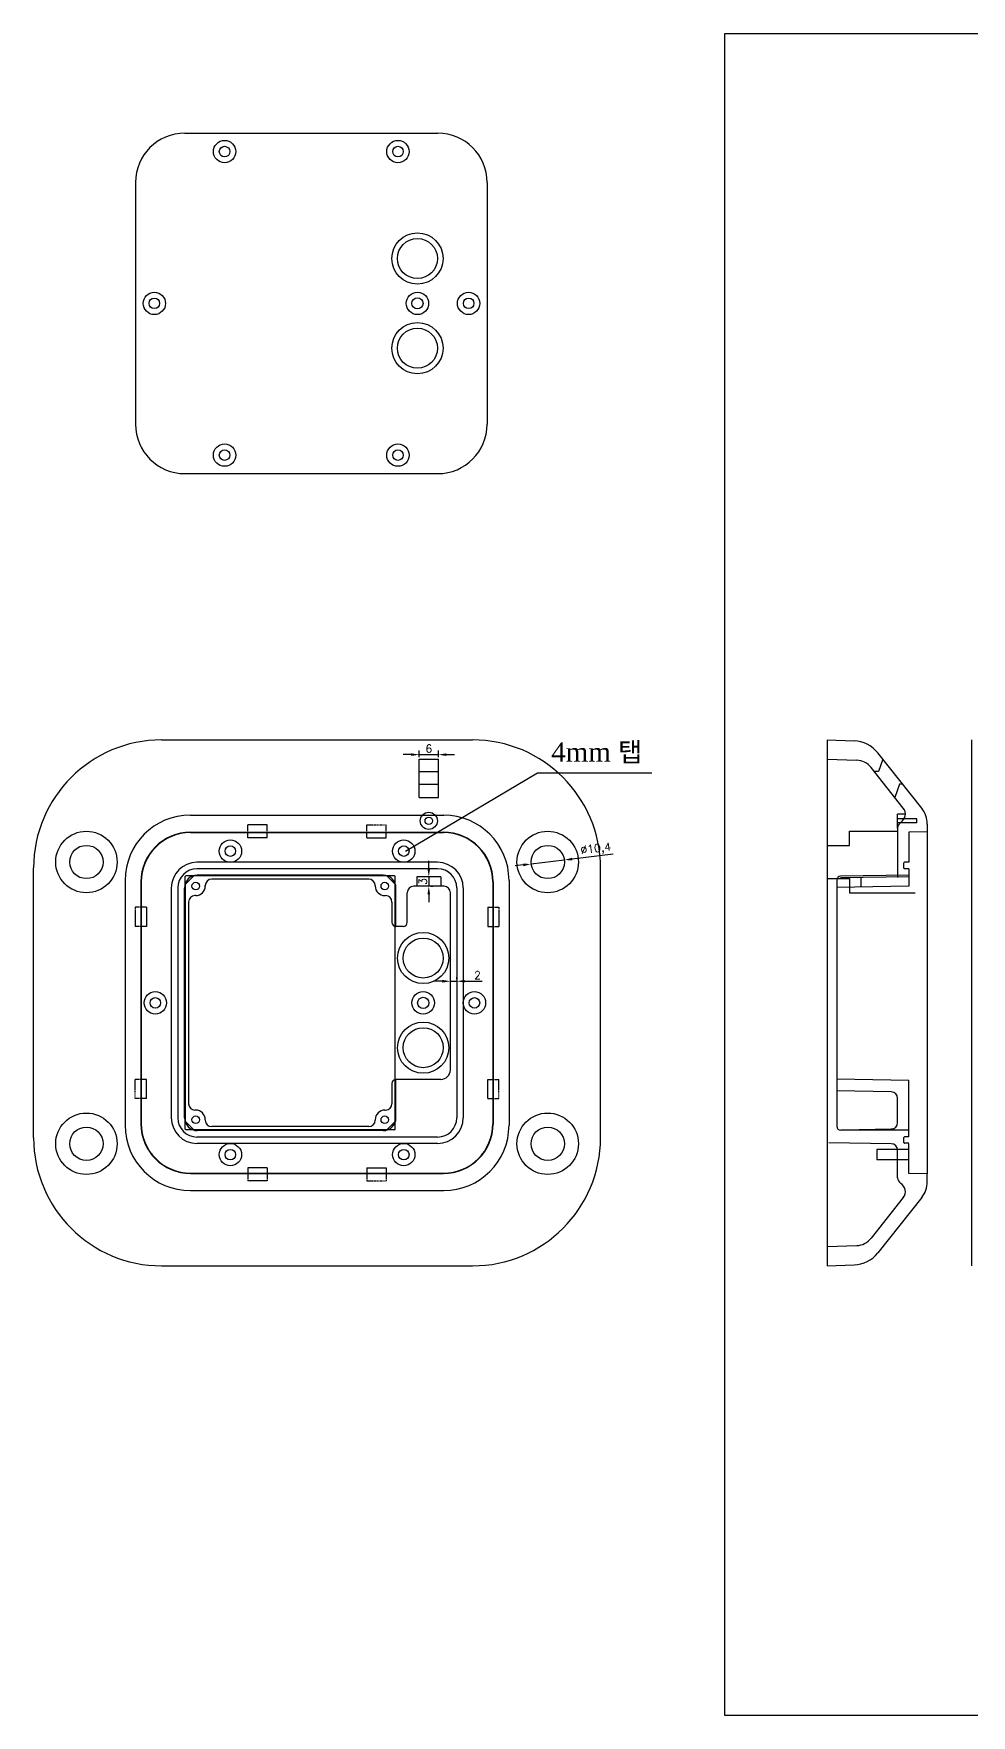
# Model space of a CAD drawing. Extents: x 160 to 1021, y 282 to 807.
# Drawn here: x 160 to 453, y 282 to 807 of the extents above; entities that cross this region are included whole.
import ezdxf

# ---------------------------------------------------------------- set-up
doc = ezdxf.new("R2010")
doc.units = 0
doc.layers.get('0').update_dxf_attribs({"linetype": 'CONTINUOUS'})
doc.layers.get('DEFPOINTS').update_dxf_attribs({"linetype": 'CONTINUOUS'})
doc.styles.get("Standard").update_dxf_attribs({"font": 'txt.shx', "bigfont": 'whgtxt.shx'})
doc.dimstyles.new('ISO-25', dxfattribs={"dimtxt": 2.5, "dimasz": 2.5, "dimexe": 1.25, "dimexo": 0.625, "dimtad": 1, "dimtxsty": 'STANDARD', "dimcen": 2.5, "dimazin": 3, "dimtfac": 1, "dimtmove": 0, "dimatfit": 3})

# ---------------------------------------------------------------- blocks, each defined once
blk = doc.blocks.new('*D15')
at = {"color": 0}
for p, q in [((287.37, 511.28), (284.87, 511.28)), ((289.87, 511.9), (289.87, 512.53)), ((289.87, 511.28), (291.87, 511.28)), ((291.87, 511.9), (291.87, 512.53)), ((294.37, 511.28), (299.79, 511.28))]:
    blk.add_line(p, q, dxfattribs=at)
for points in [[(287.37, 511.69), (287.37, 510.86), (289.87, 511.28)], [(294.37, 511.69), (294.37, 510.86), (291.87, 511.28)]]:
    blk.add_solid(points, dxfattribs=at)
at = {"layer": 'DEFPOINTS', "color": 0}
for p in [(289.87, 511.28), (291.87, 511.28), (291.87, 511.28)]:
    blk.add_point(p, dxfattribs=at)
at = {"color": 0, "insert": (298.33, 513.15), "char_height": 2.5, "attachment_point": 5}
blk.add_mtext('2', dxfattribs=at)
blk = doc.blocks.new('*D16')
at = {"color": 0}
for p, q in [((312.64, 547.6), (310.16, 547.3)), ((315.12, 547.9), (325.44, 549.15)), ((340.75, 550.99), (327.93, 549.45))]:
    blk.add_line(p, q, dxfattribs=at)
for points in [[(312.59, 548.01), (312.69, 547.19), (315.12, 547.9)], [(327.88, 549.86), (327.98, 549.03), (325.44, 549.15)]]:
    blk.add_solid(points, dxfattribs=at)
at = {"layer": 'DEFPOINTS', "color": 0}
for p in [(315.12, 547.9), (325.44, 549.15)]:
    blk.add_point(p, dxfattribs=at)
at = {"color": 0, "insert": (335.33, 552.44), "char_height": 2.5, "attachment_point": 5, "rotation": 6.8838}
blk.add_mtext('∅10,4', dxfattribs=at)
blk = doc.blocks.new('*D17')
at = {"color": 0}
for p, q in [((283.12, 546.43), (283.12, 548.93)), ((282.49, 543.93), (281.87, 543.93)), ((283.12, 543.93), (283.12, 540.93)), ((283.12, 538.43), (283.12, 535.93)), ((283.74, 540.93), (284.37, 540.93))]:
    blk.add_line(p, q, dxfattribs=at)
for points in [[(282.7, 546.43), (283.53, 546.43), (283.12, 543.93)], [(282.7, 538.43), (283.53, 538.43), (283.12, 540.93)]]:
    blk.add_solid(points, dxfattribs=at)
at = {"layer": 'DEFPOINTS', "color": 0}
for p in [(283.12, 543.93), (283.12, 540.93), (283.12, 540.93)]:
    blk.add_point(p, dxfattribs=at)
at = {"color": 0, "insert": (281.24, 542.43), "char_height": 2.5, "attachment_point": 5, "rotation": 90}
blk.add_mtext('3', dxfattribs=at)
blk = doc.blocks.new('*D18')
at = {"color": 0}
for p, q in [((280.12, 581.28), (280.12, 583.3)), ((286.12, 581.28), (286.12, 583.3)), ((277.62, 582.05), (275.12, 582.05)), ((280.12, 582.05), (286.12, 582.05)), ((288.62, 582.05), (291.12, 582.05))]:
    blk.add_line(p, q, dxfattribs=at)
for points in [[(277.62, 582.47), (277.62, 581.64), (280.12, 582.05)], [(288.62, 582.47), (288.62, 581.64), (286.12, 582.05)]]:
    blk.add_solid(points, dxfattribs=at)
at = {"layer": 'DEFPOINTS', "color": 0}
for p in [(280.12, 580.66), (286.12, 582.05), (286.12, 580.66)]:
    blk.add_point(p, dxfattribs=at)
at = {"color": 0, "insert": (283.12, 583.93), "char_height": 2.5, "attachment_point": 5}
blk.add_mtext('6', dxfattribs=at)

msp = doc.modelspace()

# ---------------------------------------------------------------- linework, layer by layer
at = {"color": 3}
for p, q in [((206.842, 776.182), (285.938, 776.182)), ((206.842, 776.182), (285.938, 776.182)), ((191.442, 760.782), (191.442, 685.242)), ((301.338, 760.782), (301.338, 685.242)), ((206.842, 669.842), (285.938, 669.842)), ((285.872, 548.424), (210.646, 548.424)), ((285.872, 546.424), (210.646, 546.424)), ((433.11, 548.424), (431.81, 548.424)), ((433.11, 546.424), (431.81, 546.424)), ((209.645, 544.169), (207.034, 541.57)), ((207.034, 467.477), (207.034, 541.57)), ((269.987, 544.169), (209.645, 544.169)), ((269.987, 544.169), (272.599, 541.57)), ((272.599, 467.477), (272.599, 541.57)), ((202.646, 540.424), (202.646, 468.624)), ((204.646, 540.424), (204.646, 468.624)), ((291.872, 540.424), (291.872, 468.624)), ((293.872, 540.424), (293.872, 468.624)), ((209.645, 464.879), (207.034, 467.477)), ((269.987, 464.879), (209.645, 464.879)), ((285.872, 462.624), (210.646, 462.624)), ((269.987, 464.879), (272.599, 467.477)), ((433.11, 462.674), (431.81, 462.674)), ((285.872, 460.624), (210.646, 460.624)), ((433.11, 460.674), (431.81, 460.674))]:
    msp.add_line(p, q, dxfattribs=at)
for p, q in [((199.606, 586.654), (296.782, 586.654)), ((407.61, 586.654), (407.61, 422.394)), ((407.61, 586.654), (416.011, 586.36)), ((452.698, 586.654), (452.698, 422.394)), ((407.61, 580.651), (416.847, 580.329)), ((431.426, 565.342), (421.338, 578.061)), ((437.178, 565.333), (423.497, 582.581)), ((275.784, 551.924), (317.14, 576.351)), ((317.14, 576.351), (352.847, 576.351)), ((208.646, 563.149), (287.784, 563.149)), ((208.646, 557.794), (287.742, 557.794)), ((429.66, 559.614), (429.61, 559.614)), ((438.91, 557.895), (433.11, 557.794)), ((433.11, 557.794), (433.11, 548.424)), ((438.91, 560.361), (438.91, 557.895)), ((438.91, 557.895), (438.91, 451.152)), ((159.606, 462.394), (159.606, 546.654)), ((336.782, 462.394), (336.782, 546.654)), ((431.61, 546.624), (431.61, 548.224)), ((433.11, 546.424), (433.11, 540.929)), ((188.204, 542.749), (188.204, 466.298)), ((193.146, 542.294), (193.146, 466.754)), ((268.86, 544.429), (210.772, 544.429)), ((213.266, 541.024), (213.266, 541.174)), ((213.266, 541.174), (213.266, 541.024)), ((213.266, 541.174), (213.266, 541.024)), ((264.366, 543.174), (215.266, 543.174)), ((266.366, 541.174), (266.366, 541.024)), ((303.242, 542.294), (303.242, 466.754)), ((308.184, 542.749), (308.184, 466.298)), ((410.61, 542.807), (410.61, 465.974)), ((433.11, 544.429), (411.838, 544.057)), ((433.11, 543.929), (411.838, 543.557)), ((206.772, 468.619), (206.772, 540.389)), ((208.016, 536.024), (208.016, 473.024)), ((210.266, 538.024), (210.016, 538.024)), ((269.366, 538.024), (269.616, 538.024)), ((271.616, 536.024), (271.616, 529.674)), ((272.86, 528.434), (272.86, 540.389)), ((276.36, 529.674), (276.36, 538.929)), ((289.872, 483.624), (289.872, 538.929)), ((433.11, 540.929), (410.61, 540.536)), ((191.347, 534.424), (191.347, 534.137)), ((191.647, 534.424), (191.347, 534.424)), ((191.347, 534.024), (191.347, 533.845)), ((191.347, 533.702), (191.347, 533.523)), ((191.347, 533.38), (191.347, 533.201)), ((191.347, 533.076), (191.347, 532.897)), ((191.347, 532.754), (191.347, 532.575)), ((191.347, 532.424), (191.347, 532.244)), ((191.347, 532.131), (191.347, 531.952)), ((191.347, 531.809), (191.347, 531.63)), ((191.347, 531.488), (191.347, 531.308)), ((191.347, 531.183), (191.347, 531.004)), ((191.347, 530.862), (191.347, 530.682)), ((191.347, 530.54), (191.347, 530.361)), ((191.987, 534.424), (191.794, 534.424)), ((192.303, 534.424), (192.111, 534.424)), ((192.607, 534.424), (192.414, 534.424)), ((194.846, 534.424), (192.846, 534.424)), ((194.846, 534.424), (194.846, 528.424)), ((301.542, 534.424), (301.542, 528.424)), ((301.542, 534.424), (303.542, 534.424)), ((303.781, 534.424), (303.974, 534.424)), ((304.085, 534.424), (304.277, 534.424)), ((304.401, 534.424), (304.593, 534.424)), ((304.741, 534.424), (305.04, 534.424)), ((305.04, 534.424), (305.04, 534.137)), ((305.04, 534.024), (305.04, 533.845)), ((305.04, 533.702), (305.04, 533.523)), ((305.04, 533.38), (305.04, 533.201)), ((305.04, 533.076), (305.04, 532.897)), ((305.04, 532.754), (305.04, 532.575)), ((305.04, 532.424), (305.04, 532.244)), ((305.04, 532.131), (305.04, 531.952)), ((305.04, 531.809), (305.04, 531.63)), ((305.04, 531.488), (305.04, 531.308)), ((305.04, 531.183), (305.04, 531.004)), ((305.04, 530.862), (305.04, 530.682)), ((305.04, 530.54), (305.04, 530.361)), ((191.347, 530.247), (191.347, 530.068)), ((191.347, 529.926), (191.347, 529.746)), ((191.347, 529.604), (191.347, 529.425)), ((191.347, 529.3), (191.347, 529.12)), ((191.347, 528.978), (191.347, 528.799)), ((191.347, 528.656), (191.347, 528.424)), ((191.647, 528.424), (191.347, 528.424)), ((191.987, 528.424), (191.794, 528.424)), ((192.303, 528.424), (192.111, 528.424)), ((192.607, 528.424), (192.414, 528.424)), ((194.846, 528.424), (192.846, 528.424)), ((275.11, 528.424), (272.866, 528.424)), ((301.542, 528.424), (303.542, 528.424)), ((303.781, 528.424), (303.974, 528.424)), ((304.085, 528.424), (304.277, 528.424)), ((304.401, 528.424), (304.593, 528.424)), ((304.741, 528.424), (305.04, 528.424)), ((305.04, 530.247), (305.04, 530.068)), ((305.04, 529.926), (305.04, 529.746)), ((305.04, 529.604), (305.04, 529.425)), ((305.04, 529.3), (305.04, 529.12)), ((305.04, 528.978), (305.04, 528.799)), ((305.04, 528.656), (305.04, 528.424)), ((191.347, 480.391), (191.347, 480.624)), ((191.647, 480.624), (191.347, 480.624)), ((191.347, 480.069), (191.347, 480.249)), ((191.347, 479.748), (191.347, 479.927)), ((191.347, 479.443), (191.347, 479.623)), ((191.347, 479.122), (191.347, 479.301)), ((191.347, 478.8), (191.347, 478.979)), ((191.347, 478.507), (191.347, 478.687)), ((191.347, 478.186), (191.347, 478.365)), ((191.347, 477.864), (191.347, 478.043)), ((191.987, 480.624), (191.794, 480.624)), ((192.303, 480.624), (192.111, 480.624)), ((192.607, 480.624), (192.414, 480.624)), ((194.846, 480.624), (192.846, 480.624)), ((194.846, 474.624), (194.846, 480.624)), ((271.616, 479.374), (271.616, 473.024)), ((272.86, 468.619), (272.86, 480.614)), ((286.872, 480.624), (272.866, 480.624)), ((301.542, 474.624), (301.542, 480.624)), ((301.542, 480.624), (303.542, 480.624)), ((303.781, 480.624), (303.974, 480.624)), ((304.085, 480.624), (304.277, 480.624)), ((304.401, 480.624), (304.593, 480.624)), ((304.741, 480.624), (305.04, 480.624)), ((305.04, 480.391), (305.04, 480.624)), ((305.04, 480.069), (305.04, 480.249)), ((305.04, 479.748), (305.04, 479.927)), ((305.04, 479.443), (305.04, 479.623)), ((305.04, 479.122), (305.04, 479.301)), ((305.04, 478.8), (305.04, 478.979)), ((305.04, 478.507), (305.04, 478.687)), ((305.04, 478.186), (305.04, 478.365)), ((305.04, 477.864), (305.04, 478.043)), ((433.11, 480.324), (410.61, 480.716)), ((433.11, 464.724), (433.11, 480.324)), ((191.347, 477.56), (191.347, 477.739)), ((191.347, 477.238), (191.347, 477.417)), ((191.347, 476.916), (191.347, 477.095)), ((191.347, 476.624), (191.347, 476.803)), ((191.347, 476.293), (191.347, 476.472)), ((191.347, 475.971), (191.347, 476.15)), ((191.347, 475.667), (191.347, 475.846)), ((191.347, 475.345), (191.347, 475.524)), ((191.347, 475.023), (191.347, 475.203)), ((191.347, 474.624), (191.347, 474.91)), ((191.647, 474.624), (191.347, 474.624)), ((191.987, 474.624), (191.794, 474.624)), ((192.303, 474.624), (192.111, 474.624)), ((192.607, 474.624), (192.414, 474.624)), ((194.846, 474.624), (192.846, 474.624)), ((301.542, 474.624), (303.542, 474.624)), ((303.781, 474.624), (303.974, 474.624)), ((304.085, 474.624), (304.277, 474.624)), ((304.401, 474.624), (304.593, 474.624)), ((304.741, 474.624), (305.04, 474.624)), ((305.04, 477.56), (305.04, 477.739)), ((305.04, 477.238), (305.04, 477.417)), ((305.04, 476.916), (305.04, 477.095)), ((305.04, 476.624), (305.04, 476.803)), ((305.04, 476.293), (305.04, 476.472)), ((305.04, 475.971), (305.04, 476.15)), ((305.04, 475.667), (305.04, 475.846)), ((305.04, 475.345), (305.04, 475.524)), ((305.04, 475.023), (305.04, 475.203)), ((305.04, 474.624), (305.04, 474.91)), ((210.266, 471.024), (210.016, 471.024)), ((213.266, 468.024), (213.266, 467.874)), ((266.366, 468.024), (266.366, 467.874)), ((269.366, 471.024), (269.616, 471.024)), ((268.86, 464.619), (210.772, 464.619)), ((264.366, 465.874), (215.266, 465.874)), ((433.11, 464.724), (411.86, 464.724)), ((431.61, 460.874), (431.61, 462.474)), ((433.11, 462.674), (433.11, 464.724)), ((433.11, 451.254), (433.11, 460.624)), ((208.646, 451.254), (287.742, 451.254)), ((438.91, 451.152), (433.11, 451.254)), ((438.91, 448.686), (438.91, 451.152)), ((208.646, 445.898), (287.784, 445.898)), ((431.426, 443.705), (421.338, 430.986)), ((437.178, 443.714), (423.497, 426.466)), ((407.61, 428.396), (416.847, 428.719)), ((199.606, 422.394), (296.782, 422.394)), ((407.61, 422.394), (416.011, 422.687))]:
    msp.add_line(p, q)
at = {"color": 2}
for p, q in [((280.116, 568.694), (280.116, 580.657)), ((280.116, 580.657), (286.116, 580.657)), ((286.116, 568.694), (286.116, 580.657)), ((425.022, 580.657), (423.617, 576.797)), ((280.116, 576.797), (286.116, 576.797)), ((280.116, 572.797), (286.116, 572.797)), ((423.617, 576.797), (422.341, 576.797)), ((430.262, 572.797), (428.768, 568.694)), ((431.257, 572.797), (430.262, 572.797)), ((280.116, 568.694), (286.116, 568.694)), ((432.076, 563.474), (429.61, 563.474)), ((429.61, 559.067), (429.61, 563.474)), ((435.61, 561.974), (429.61, 561.974)), ((435.61, 560.794), (429.61, 560.794)), ((435.61, 560.794), (435.61, 561.974)), ((286.872, 543.929), (279.36, 543.929)), ((279.36, 543.929), (279.36, 540.929)), ((286.872, 543.929), (286.872, 540.929)), ((418.11, 543.667), (418.11, 540.667)), ((287.872, 540.929), (278.36, 540.929))]:
    msp.add_line(p, q, dxfattribs=at)
at = {"color": 6}
for p, q in [((208.646, 557.694), (287.742, 557.694)), ((226.836, 560.092), (226.604, 560.092)), ((226.604, 559.857), (226.604, 560.092)), ((226.604, 559.517), (226.604, 559.709)), ((226.604, 559.201), (226.604, 559.393)), ((226.604, 558.897), (226.604, 559.09)), ((226.604, 558.544), (226.604, 558.737)), ((226.604, 558.24), (226.604, 558.433)), ((226.604, 556.094), (226.604, 558.094)), ((227.158, 560.092), (226.979, 560.092)), ((227.48, 560.092), (227.301, 560.092)), ((227.784, 560.092), (227.605, 560.092)), ((228.106, 560.092), (227.927, 560.092)), ((228.428, 560.092), (228.248, 560.092)), ((228.72, 560.092), (228.541, 560.092)), ((229.042, 560.092), (228.863, 560.092)), ((229.364, 560.092), (229.184, 560.092)), ((229.668, 560.092), (229.489, 560.092)), ((229.99, 560.092), (229.81, 560.092)), ((230.311, 560.092), (230.132, 560.092)), ((230.604, 560.092), (230.425, 560.092)), ((230.935, 560.092), (230.755, 560.092)), ((231.256, 560.092), (231.077, 560.092)), ((231.561, 560.092), (231.381, 560.092)), ((231.882, 560.092), (231.703, 560.092)), ((232.204, 560.092), (232.025, 560.092)), ((232.604, 560.092), (232.317, 560.092)), ((232.604, 559.857), (232.604, 560.092)), ((232.604, 559.517), (232.604, 559.709)), ((232.604, 559.201), (232.604, 559.393)), ((232.604, 558.897), (232.604, 559.09)), ((232.604, 558.544), (232.604, 558.737)), ((232.604, 558.24), (232.604, 558.433)), ((232.604, 556.094), (232.604, 558.094)), ((263.784, 560.092), (264.07, 560.092)), ((263.784, 559.853), (263.784, 560.092)), ((263.784, 559.512), (263.784, 559.705)), ((263.784, 559.196), (263.784, 559.389)), ((263.784, 558.893), (263.784, 559.085)), ((263.784, 558.54), (263.784, 558.732)), ((263.784, 558.236), (263.784, 558.429)), ((263.784, 556.094), (263.784, 558.094)), ((264.184, 560.092), (264.363, 560.092)), ((264.505, 560.092), (264.685, 560.092)), ((264.827, 560.092), (265.006, 560.092)), ((265.131, 560.092), (265.311, 560.092)), ((265.453, 560.092), (265.632, 560.092)), ((265.784, 560.092), (265.963, 560.092)), ((266.076, 560.092), (266.256, 560.092)), ((266.398, 560.092), (266.577, 560.092)), ((266.72, 560.092), (266.899, 560.092)), ((267.024, 560.092), (267.203, 560.092)), ((267.346, 560.092), (267.525, 560.092)), ((267.668, 560.092), (267.847, 560.092)), ((267.96, 560.092), (268.139, 560.092)), ((268.282, 560.092), (268.461, 560.092)), ((268.604, 560.092), (268.783, 560.092)), ((268.908, 560.092), (269.087, 560.092)), ((269.23, 560.092), (269.409, 560.092)), ((269.551, 560.092), (269.784, 560.092)), ((269.784, 559.857), (269.784, 560.092)), ((269.784, 559.517), (269.784, 559.709)), ((269.784, 559.201), (269.784, 559.393)), ((269.784, 558.897), (269.784, 559.09)), ((269.784, 558.544), (269.784, 558.737)), ((269.784, 558.24), (269.784, 558.433)), ((269.784, 556.094), (269.784, 558.094)), ((232.604, 556.094), (226.604, 556.094)), ((263.784, 556.094), (269.784, 556.094)), ((193.246, 542.294), (193.246, 466.754)), ((303.142, 542.294), (303.142, 466.754)), ((232.604, 452.954), (226.604, 452.954)), ((226.604, 452.954), (226.604, 450.954)), ((232.604, 452.954), (232.604, 450.954)), ((263.784, 452.954), (269.784, 452.954)), ((263.784, 452.954), (263.784, 450.954)), ((269.784, 452.954), (269.784, 450.954)), ((208.646, 451.354), (287.742, 451.354)), ((226.604, 450.807), (226.604, 450.614)), ((226.604, 450.503), (226.604, 450.311)), ((226.604, 450.15), (226.604, 449.957)), ((226.604, 449.847), (226.604, 449.654)), ((226.604, 449.53), (226.604, 449.338)), ((226.604, 449.19), (226.604, 448.955)), ((226.836, 448.955), (226.604, 448.955)), ((227.158, 448.955), (226.979, 448.955)), ((227.48, 448.955), (227.301, 448.955)), ((227.784, 448.955), (227.605, 448.955)), ((228.106, 448.955), (227.927, 448.955)), ((228.428, 448.955), (228.248, 448.955)), ((228.72, 448.955), (228.541, 448.955)), ((229.042, 448.955), (228.863, 448.955)), ((229.364, 448.955), (229.184, 448.955)), ((229.668, 448.955), (229.489, 448.955)), ((229.99, 448.955), (229.81, 448.955)), ((230.311, 448.955), (230.132, 448.955)), ((230.604, 448.955), (230.425, 448.955)), ((230.935, 448.955), (230.755, 448.955)), ((231.256, 448.955), (231.077, 448.955)), ((231.561, 448.955), (231.381, 448.955)), ((231.882, 448.955), (231.703, 448.955)), ((232.204, 448.955), (232.025, 448.955)), ((232.604, 448.955), (232.317, 448.955)), ((232.604, 450.807), (232.604, 450.614)), ((232.604, 450.503), (232.604, 450.311)), ((232.604, 450.15), (232.604, 449.957)), ((232.604, 449.847), (232.604, 449.654)), ((232.604, 449.53), (232.604, 449.338)), ((232.604, 449.19), (232.604, 448.955)), ((263.784, 450.811), (263.784, 450.618)), ((263.784, 450.508), (263.784, 450.315)), ((263.784, 450.154), (263.784, 449.962)), ((263.784, 449.851), (263.784, 449.658)), ((263.784, 449.535), (263.784, 449.342)), ((263.784, 449.194), (263.784, 448.955)), ((263.784, 448.955), (264.07, 448.955)), ((264.184, 448.955), (264.363, 448.955)), ((264.505, 448.955), (264.685, 448.955)), ((264.827, 448.955), (265.006, 448.955)), ((265.131, 448.955), (265.311, 448.955)), ((265.453, 448.955), (265.632, 448.955)), ((265.784, 448.955), (265.963, 448.955)), ((266.076, 448.955), (266.256, 448.955)), ((266.398, 448.955), (266.577, 448.955)), ((266.72, 448.955), (266.899, 448.955)), ((267.024, 448.955), (267.203, 448.955)), ((267.346, 448.955), (267.525, 448.955)), ((267.668, 448.955), (267.847, 448.955)), ((267.96, 448.955), (268.139, 448.955)), ((268.282, 448.955), (268.461, 448.955)), ((268.604, 448.955), (268.783, 448.955)), ((268.908, 448.955), (269.087, 448.955)), ((269.23, 448.955), (269.409, 448.955)), ((269.551, 448.955), (269.784, 448.955)), ((269.784, 450.807), (269.784, 450.614)), ((269.784, 450.503), (269.784, 450.311)), ((269.784, 450.15), (269.784, 449.957)), ((269.784, 449.847), (269.784, 449.654)), ((269.784, 449.53), (269.784, 449.338)), ((269.784, 449.19), (269.784, 448.955))]:
    msp.add_line(p, q, dxfattribs=at)
at = {"color": 5}
for p, q in [((414.61, 553.724), (414.61, 558.124)), ((414.61, 558.124), (429.61, 558.124)), ((429.61, 559.067), (429.61, 543.641)), ((407.61, 553.724), (414.61, 553.724)), ((407.61, 543.324), (414.61, 543.324)), ((414.61, 543.324), (414.61, 538.924)), ((414.61, 538.924), (435.11, 538.924)), ((427.645, 476.709), (410.61, 477.006)), ((429.61, 467.133), (429.61, 474.709)), ((412.61, 464.871), (427.645, 465.133)), ((427.645, 460.508), (408.11, 460.849)), ((429.61, 449.88), (429.61, 458.509))]:
    msp.add_line(p, q, dxfattribs=at)
at = {"color": 1}
for p, q in [((207.012, 465.074), (207.012, 543.974)), ((272.42, 544.174), (207.212, 544.174)), ((272.62, 465.074), (272.62, 543.974)), ((272.42, 464.874), (207.212, 464.874)), ((433.11, 458.774), (423.11, 458.774)), ((423.11, 458.774), (423.11, 455.474)), ((433.11, 455.474), (423.11, 455.474))]:
    msp.add_line(p, q, dxfattribs=at)
msp.add_lwpolyline([(375.613, 807.26), (1021.054, 807.26), (1021.054, 281.98), (375.613, 281.98)], close=True)
at = {"color": 5}
for centre, radius in [((219.3, 770.412), 3.5), ((273.48, 770.412), 3.5), ((279.562, 737.012), 8), ((279.562, 737.012), 6.25), ((197.342, 723.012), 3.5), ((295.568, 723.012), 3.5), ((279.562, 709.012), 8), ((279.562, 709.012), 6.25), ((219.3, 675.612), 3.5), ((273.48, 675.612), 3.5), ((176.106, 548.524), 9.6), ((320.282, 548.524), 9.6), ((176.106, 548.524), 5.2), ((221.104, 551.924), 3.5), ((275.284, 551.924), 3.5), ((320.282, 548.524), 5.2), ((281.366, 518.524), 8), ((281.366, 518.524), 6.25), ((197.646, 504.524), 3.5), ((297.372, 504.524), 3.5), ((281.366, 490.524), 8), ((281.366, 490.524), 6.25), ((176.106, 460.524), 9.6), ((320.282, 460.524), 9.6), ((176.106, 460.524), 5.2), ((320.282, 460.524), 5.2), ((221.104, 457.124), 3.5), ((275.284, 457.124), 3.5)]:
    msp.add_circle(centre, radius, dxfattribs=at)
at = {"color": 1}
for centre, radius in [((219.3, 770.412), 1.65), ((273.48, 770.412), 1.65), ((197.342, 723.012), 1.65), ((279.562, 723.012), 1.75), ((295.568, 723.012), 1.65), ((219.3, 675.612), 1.65), ((273.48, 675.612), 1.65), ((221.104, 551.924), 1.65), ((275.284, 551.924), 1.65), ((210.266, 541.024), 1.18), ((269.366, 541.024), 1.18), ((197.646, 504.524), 1.65), ((297.372, 504.524), 1.65), ((210.266, 468.024), 1.18), ((269.366, 468.024), 1.18), ((221.104, 457.124), 1.65), ((275.284, 457.124), 1.65)]:
    msp.add_circle(centre, radius, dxfattribs=at)
at = {"color": 3}
for centre, radius in [((279.562, 723.012), 3.5), ((281.366, 504.524), 3.5), ((281.366, 504.524), 1.75)]:
    msp.add_circle(centre, radius, dxfattribs=at)
at = {"color": 2}
for radius in [2.68, 1.18]:
    msp.add_circle((283.116, 561.384), radius, dxfattribs=at)
at = {"color": 3}
for centre, radius, start, end in [((206.842, 760.782), 15.4, 90, 180), ((285.938, 760.782), 15.4, 0, 90), ((206.842, 685.242), 15.4, 180, 270), ((285.938, 685.242), 15.4, 270, 0), ((210.646, 540.424), 8, 90, 180), ((210.646, 540.424), 6, 90, 180), ((285.872, 540.424), 8, 360, 90), ((285.872, 540.424), 6, 360, 90), ((210.646, 468.624), 8, 180, 270), ((210.646, 468.624), 6, 180, 270), ((285.872, 468.624), 6, 270, 360), ((285.872, 468.624), 8, 270, 360)]:
    msp.add_arc(centre, radius, start, end, dxfattribs=at)
for centre, radius, start, end in [((199.606, 546.654), 40, 90, 180), ((296.782, 546.654), 40, 360, 90), ((415.662, 576.366), 10, 38.42176, 88), ((416.637, 574.332), 6, 38.42176, 88), ((208.604, 542.749), 20.4, 90, 180), ((287.784, 542.749), 20.4, 0, 90), ((429.076, 563.478), 3, 300.44698, 38.42176), ((430.91, 560.361), 8, 360, 38.42176), ((208.646, 542.294), 15.5, 90, 180), ((287.742, 542.294), 15.5, 0, 90), ((431.61, 559.167), 2, 120.44698, 180), ((431.81, 548.224), 0.2, 90, 180), ((431.81, 546.624), 0.2, 180, 270), ((210.772, 540.429), 4, 90, 180), ((215.266, 541.174), 2, 90, 180), ((264.366, 541.174), 2, 0, 90), ((268.86, 540.429), 4, 0, 90), ((411.86, 542.807), 1.25, 91, 180), ((210.016, 536.024), 2, 90, 180), ((210.266, 541.024), 3, 270, 0), ((269.366, 541.024), 3, 180, 270), ((269.616, 536.024), 2, 360, 90), ((278.36, 538.929), 2, 90, 180), ((287.872, 538.929), 2, 0, 90), ((272.866, 529.674), 1.25, 180, 270), ((275.11, 529.674), 1.25, 270, 0), ((286.872, 483.624), 3, 270, 0), ((272.866, 479.374), 1.25, 90, 180), ((210.016, 473.024), 2, 180, 270), ((269.616, 473.024), 2, 270, 0), ((210.772, 468.619), 4, 180, 270), ((210.266, 468.024), 3, 0, 90), ((215.266, 467.874), 2, 180, 270), ((264.366, 467.874), 2, 270, 0), ((269.366, 468.024), 3, 90, 180), ((268.86, 468.619), 4, 270, 0), ((199.606, 462.394), 40, 180, 270), ((208.604, 466.298), 20.4, 180, 270), ((208.646, 466.754), 15.5, 180, 270), ((287.742, 466.754), 15.5, 270, 0), ((287.784, 466.298), 20.4, 270, 0), ((296.782, 462.394), 40, 270, 360), ((411.86, 465.974), 1.25, 180, 270), ((431.81, 462.474), 0.2, 90, 180), ((431.81, 460.874), 0.2, 180, 270), ((431.61, 449.88), 2, 180, 239.55302), ((429.076, 445.569), 3, 321.57824, 59.55302), ((430.91, 448.686), 8, 321.57824, 0), ((416.637, 434.715), 6, 272, 321.57824), ((415.662, 432.681), 10, 272, 321.57824)]:
    msp.add_arc(centre, radius, start, end)
at = {"color": 6}
for centre, start, end in [((208.646, 542.294), 90, 180), ((287.742, 542.294), 0, 90), ((208.646, 466.754), 180, 270), ((287.742, 466.754), 270, 0)]:
    msp.add_arc(centre, 15.4, start, end, dxfattribs=at)
at = {"color": 1}
for centre, start, end in [((207.212, 543.974), 90, 180), ((272.42, 543.974), 0, 90), ((207.212, 465.074), 180, 270), ((272.42, 465.074), 270, 0)]:
    msp.add_arc(centre, 0.2, start, end, dxfattribs=at)
at = {"color": 5}
for centre, start, end in [((427.61, 474.709), 0, 89), ((427.61, 467.133), 271, 0), ((427.61, 458.509), 0, 89)]:
    msp.add_arc(centre, 2, start, end, dxfattribs=at)

# ---------------------------------------------------------------- texts
at = {"insert": (321.385, 585.869), "char_height": 6, "attachment_point": 1}
msp.add_mtext('{\\fBatang|b0|i0|c129|p18;4mm 탭}', dxfattribs=at)

# ---------------------------------------------------------------- dimensions: what is measured, and where the dimension line sits
for base, p1, p2, picture, middle in [((286.116, 582.054), (280.116, 580.657), (286.116, 580.657), '*D18', (283.116, 583.929)), ((291.872, 511.276), (289.872, 511.276), (291.872, 511.276), '*D15', (298.33, 513.151))]:
    dim = msp.add_linear_dim(base=base, p1=p1, p2=p2, dimstyle='ISO-25')
    dim.commit()
    dim.dimension.update_dxf_attribs({"geometry": picture, "text_midpoint": middle})
dim = msp.add_diameter_dim_2p(p1=(315.119, 547.9), p2=(325.444, 549.147), dimstyle='ISO-25')
dim.commit()
dim.dimension.update_dxf_attribs({"geometry": '*D16', "text_midpoint": (335.329, 552.439)})
dim = msp.add_linear_dim(base=(283.116, 540.929), p1=(283.116, 543.929), p2=(283.116, 540.929), angle=90, dimstyle='ISO-25')
dim.commit()
dim.dimension.update_dxf_attribs({"geometry": '*D17', "text_midpoint": (281.241, 542.429)})

doc.saveas('drawing.dxf')
